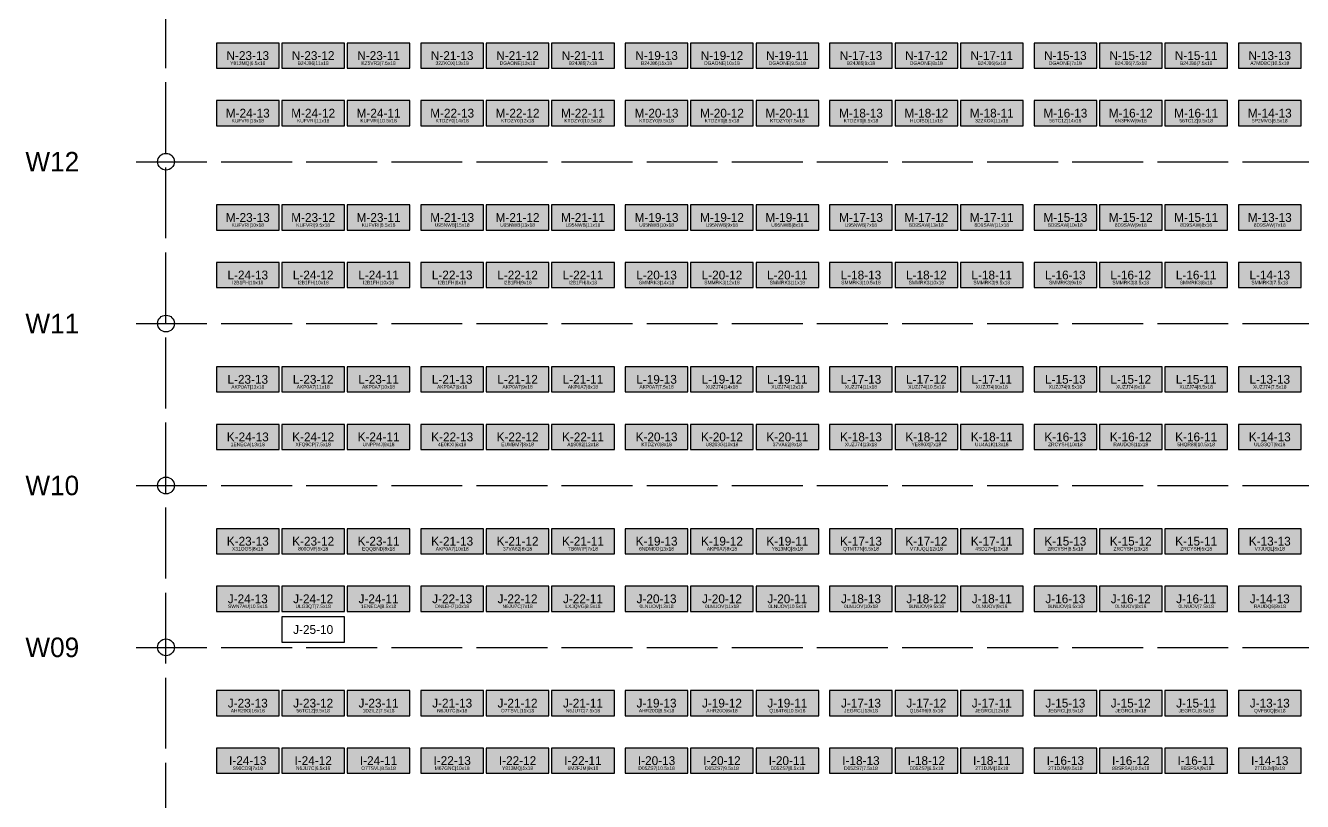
# Model space of a CAD drawing. Header units: metres. Extents: x 0 to 48.5, y -2.8 to 53.5.
# Drawn here: x 0.02 to 22.89, y 25.44 to 39.34 of the extents above; entities that cross this region are included whole.
import ezdxf
from ezdxf.enums import TextEntityAlignment as Align

# ---------------------------------------------------------------- set-up
doc = ezdxf.new("R2010")
doc.units = ezdxf.units.M
doc.linetypes.add('DASHED', pattern=[1.524, 1.27, -0.254])
for name, color, linetype in [('CROSS_AISLES', 4, 'Continuous'), ('LABELS', 7, 'Continuous'), ('RACK_L1', 7, 'Continuous'), ('STOCK_ONLY', 254, 'Continuous'), ('SUPPORT_POINTS', 8, 'Continuous'), ('WALKWAYS', 8, 'Continuous'), ('ZONE_A', 1, 'Continuous'), ('ZONE_B', 30, 'Continuous'), ('ZONE_C', 5, 'Continuous')]:
    doc.layers.add(name, color=color, linetype=linetype)

msp = doc.modelspace()

# ---------------------------------------------------------------- hatches: boundary and pattern name
at = {"layer": 'STOCK_ONLY'}
for points in [[(3.439, 38.574), (4.561, 38.574), (4.561, 39.025), (3.439, 39.025)], [(4.61, 38.574), (5.732, 38.574), (5.732, 39.025), (4.61, 39.025)], [(7.099, 38.574), (8.221, 38.574), (8.221, 39.025), (7.099, 39.025)], [(8.27, 38.574), (9.392, 38.574), (9.392, 39.025), (8.27, 39.025)], [(9.441, 38.574), (10.564, 38.574), (10.564, 39.025), (9.441, 39.025)], [(10.759, 38.574), (11.881, 38.574), (11.881, 39.025), (10.759, 39.025)], [(11.93, 38.574), (13.052, 38.574), (13.052, 39.025), (11.93, 39.025)], [(14.419, 38.574), (15.541, 38.574), (15.541, 39.025), (14.419, 39.025)], [(15.59, 38.574), (16.712, 38.574), (16.712, 39.025), (15.59, 39.025)], [(16.761, 38.574), (17.884, 38.574), (17.884, 39.025), (16.761, 39.025)], [(18.079, 38.574), (19.201, 38.574), (19.201, 39.025), (18.079, 39.025)], [(19.25, 38.574), (20.372, 38.574), (20.372, 39.025), (19.25, 39.025)], [(3.439, 37.543), (4.561, 37.543), (4.561, 37.994), (3.439, 37.994)], [(4.61, 37.543), (5.732, 37.543), (5.732, 37.994), (4.61, 37.994)], [(8.27, 37.543), (9.392, 37.543), (9.392, 37.994), (8.27, 37.994)], [(11.93, 37.543), (13.052, 37.543), (13.052, 37.994), (11.93, 37.994)], [(15.59, 37.543), (16.712, 37.543), (16.712, 37.994), (15.59, 37.994)], [(16.761, 37.543), (17.884, 37.543), (17.884, 37.994), (16.761, 37.994)], [(3.439, 35.674), (4.561, 35.674), (4.561, 36.125), (3.439, 36.125)], [(7.099, 35.674), (8.221, 35.674), (8.221, 36.125), (7.099, 36.125)], [(8.27, 35.674), (9.392, 35.674), (9.392, 36.125), (8.27, 36.125)], [(9.441, 35.674), (10.564, 35.674), (10.564, 36.125), (9.441, 36.125)], [(10.759, 35.674), (11.881, 35.674), (11.881, 36.125), (10.759, 36.125)], [(11.93, 35.674), (13.052, 35.674), (13.052, 36.125), (11.93, 36.125)], [(13.101, 35.674), (14.224, 35.674), (14.224, 36.125), (13.101, 36.125)], [(14.419, 35.674), (15.541, 35.674), (15.541, 36.125), (14.419, 36.125)], [(15.59, 35.674), (16.712, 35.674), (16.712, 36.125), (15.59, 36.125)], [(16.761, 35.674), (17.884, 35.674), (17.884, 36.125), (16.761, 36.125)], [(19.25, 35.674), (20.372, 35.674), (20.372, 36.125), (19.25, 36.125)], [(21.739, 35.674), (22.861, 35.674), (22.861, 36.125), (21.739, 36.125)], [(3.439, 34.643), (4.561, 34.643), (4.561, 35.094), (3.439, 35.094)], [(4.61, 34.643), (5.732, 34.643), (5.732, 35.094), (4.61, 35.094)], [(7.099, 34.643), (8.221, 34.643), (8.221, 35.094), (7.099, 35.094)], [(8.27, 34.643), (9.392, 34.643), (9.392, 35.094), (8.27, 35.094)], [(10.759, 34.643), (11.881, 34.643), (11.881, 35.094), (10.759, 35.094)], [(11.93, 34.643), (13.052, 34.643), (13.052, 35.094), (11.93, 35.094)], [(13.101, 34.643), (14.224, 34.643), (14.224, 35.094), (13.101, 35.094)], [(16.761, 34.643), (17.884, 34.643), (17.884, 35.094), (16.761, 35.094)], [(18.079, 34.643), (19.201, 34.643), (19.201, 35.094), (18.079, 35.094)], [(3.439, 32.775), (4.561, 32.775), (4.561, 33.226), (3.439, 33.226)], [(4.61, 32.775), (5.732, 32.775), (5.732, 33.226), (4.61, 33.226)], [(5.781, 32.775), (6.904, 32.775), (6.904, 33.226), (5.781, 33.226)], [(7.099, 32.775), (8.221, 32.775), (8.221, 33.226), (7.099, 33.226)], [(8.27, 32.775), (9.392, 32.775), (9.392, 33.226), (8.27, 33.226)], [(9.441, 32.775), (10.564, 32.775), (10.564, 33.226), (9.441, 33.226)], [(11.93, 32.775), (13.052, 32.775), (13.052, 33.226), (11.93, 33.226)], [(14.419, 32.775), (15.541, 32.775), (15.541, 33.226), (14.419, 33.226)], [(3.439, 31.743), (4.561, 31.743), (4.561, 32.194), (3.439, 32.194)], [(5.781, 31.743), (6.904, 31.743), (6.904, 32.194), (5.781, 32.194)], [(7.099, 31.743), (8.221, 31.743), (8.221, 32.194), (7.099, 32.194)], [(8.27, 31.743), (9.392, 31.743), (9.392, 32.194), (8.27, 32.194)], [(10.759, 31.743), (11.881, 31.743), (11.881, 32.194), (10.759, 32.194)], [(11.93, 31.743), (13.052, 31.743), (13.052, 32.194), (11.93, 32.194)], [(14.419, 31.743), (15.541, 31.743), (15.541, 32.194), (14.419, 32.194)], [(15.59, 31.743), (16.712, 31.743), (16.712, 32.194), (15.59, 32.194)], [(16.761, 31.743), (17.884, 31.743), (17.884, 32.194), (16.761, 32.194)], [(18.079, 31.743), (19.201, 31.743), (19.201, 32.194), (18.079, 32.194)], [(3.439, 29.874), (4.561, 29.874), (4.561, 30.325), (3.439, 30.325)], [(4.61, 29.874), (5.732, 29.874), (5.732, 30.325), (4.61, 30.325)], [(5.781, 29.874), (6.904, 29.874), (6.904, 30.325), (5.781, 30.325)], [(7.099, 29.874), (8.221, 29.874), (8.221, 30.325), (7.099, 30.325)], [(8.27, 29.874), (9.392, 29.874), (9.392, 30.325), (8.27, 30.325)], [(9.441, 29.874), (10.564, 29.874), (10.564, 30.325), (9.441, 30.325)], [(10.759, 29.874), (11.881, 29.874), (11.881, 30.325), (10.759, 30.325)], [(11.93, 29.874), (13.052, 29.874), (13.052, 30.325), (11.93, 30.325)], [(13.101, 29.874), (14.224, 29.874), (14.224, 30.325), (13.101, 30.325)], [(15.59, 29.874), (16.712, 29.874), (16.712, 30.325), (15.59, 30.325)], [(16.761, 29.874), (17.884, 29.874), (17.884, 30.325), (16.761, 30.325)], [(19.25, 29.874), (20.372, 29.874), (20.372, 30.325), (19.25, 30.325)], [(5.781, 28.843), (6.904, 28.843), (6.904, 29.294), (5.781, 29.294)], [(7.099, 28.843), (8.221, 28.843), (8.221, 29.294), (7.099, 29.294)], [(8.27, 28.843), (9.392, 28.843), (9.392, 29.294), (8.27, 29.294)], [(10.759, 28.843), (11.881, 28.843), (11.881, 29.294), (10.759, 29.294)], [(16.761, 28.843), (17.884, 28.843), (17.884, 29.294), (16.761, 29.294)], [(3.439, 26.974), (4.561, 26.974), (4.561, 27.425), (3.439, 27.425)], [(4.61, 26.974), (5.732, 26.974), (5.732, 27.425), (4.61, 27.425)], [(7.099, 26.974), (8.221, 26.974), (8.221, 27.425), (7.099, 27.425)], [(8.27, 26.974), (9.392, 26.974), (9.392, 27.425), (8.27, 27.425)], [(14.419, 26.974), (15.541, 26.974), (15.541, 27.425), (14.419, 27.425)], [(16.761, 26.974), (17.884, 26.974), (17.884, 27.425), (16.761, 27.425)], [(3.439, 25.943), (4.561, 25.943), (4.561, 26.394), (3.439, 26.394)], [(7.099, 25.943), (8.221, 25.943), (8.221, 26.394), (7.099, 26.394)], [(8.27, 25.943), (9.392, 25.943), (9.392, 26.394), (8.27, 26.394)]]:
    msp.add_hatch(color=254, dxfattribs=at).paths.add_polyline_path(points)
at = {"layer": 'ZONE_A'}
for points in [[(13.101, 38.574), (14.224, 38.574), (14.224, 39.025), (13.101, 39.025)], [(5.781, 37.543), (6.904, 37.543), (6.904, 37.994), (5.781, 37.994)], [(9.441, 37.543), (10.564, 37.543), (10.564, 37.994), (9.441, 37.994)], [(10.759, 37.543), (11.881, 37.543), (11.881, 37.994), (10.759, 37.994)], [(13.101, 37.543), (14.224, 37.543), (14.224, 37.994), (13.101, 37.994)], [(14.419, 37.543), (15.541, 37.543), (15.541, 37.994), (14.419, 37.994)], [(20.421, 37.543), (21.544, 37.543), (21.544, 37.994), (20.421, 37.994)], [(21.739, 37.543), (22.861, 37.543), (22.861, 37.994), (21.739, 37.994)], [(4.61, 35.674), (5.732, 35.674), (5.732, 36.125), (4.61, 36.125)], [(5.781, 35.674), (6.904, 35.674), (6.904, 36.125), (5.781, 36.125)], [(18.079, 35.674), (19.201, 35.674), (19.201, 36.125), (18.079, 36.125)], [(20.421, 35.674), (21.544, 35.674), (21.544, 36.125), (20.421, 36.125)], [(14.419, 34.643), (15.541, 34.643), (15.541, 35.094), (14.419, 35.094)], [(15.59, 34.643), (16.712, 34.643), (16.712, 35.094), (15.59, 35.094)], [(19.25, 34.643), (20.372, 34.643), (20.372, 35.094), (19.25, 35.094)], [(20.421, 34.643), (21.544, 34.643), (21.544, 35.094), (20.421, 35.094)], [(21.739, 34.643), (22.861, 34.643), (22.861, 35.094), (21.739, 35.094)], [(10.759, 32.775), (11.881, 32.775), (11.881, 33.226), (10.759, 33.226)], [(13.101, 32.775), (14.224, 32.775), (14.224, 33.226), (13.101, 33.226)], [(15.59, 32.775), (16.712, 32.775), (16.712, 33.226), (15.59, 33.226)], [(16.761, 32.775), (17.884, 32.775), (17.884, 33.226), (16.761, 33.226)], [(18.079, 32.775), (19.201, 32.775), (19.201, 33.226), (18.079, 33.226)], [(19.25, 32.775), (20.372, 32.775), (20.372, 33.226), (19.25, 33.226)], [(20.421, 32.775), (21.544, 32.775), (21.544, 33.226), (20.421, 33.226)], [(13.101, 31.743), (14.224, 31.743), (14.224, 32.194), (13.101, 32.194)], [(19.25, 31.743), (20.372, 31.743), (20.372, 32.194), (19.25, 32.194)], [(20.421, 31.743), (21.544, 31.743), (21.544, 32.194), (20.421, 32.194)], [(18.079, 29.874), (19.201, 29.874), (19.201, 30.325), (18.079, 30.325)], [(21.739, 29.874), (22.861, 29.874), (22.861, 30.325), (21.739, 30.325)], [(9.441, 28.843), (10.564, 28.843), (10.564, 29.294), (9.441, 29.294)], [(11.93, 28.843), (13.052, 28.843), (13.052, 29.294), (11.93, 29.294)], [(13.101, 28.843), (14.224, 28.843), (14.224, 29.294), (13.101, 29.294)], [(14.419, 28.843), (15.541, 28.843), (15.541, 29.294), (14.419, 29.294)], [(15.59, 28.843), (16.712, 28.843), (16.712, 29.294), (15.59, 29.294)], [(18.079, 28.843), (19.201, 28.843), (19.201, 29.294), (18.079, 29.294)], [(19.25, 28.843), (20.372, 28.843), (20.372, 29.294), (19.25, 29.294)], [(21.739, 28.843), (22.861, 28.843), (22.861, 29.294), (21.739, 29.294)], [(10.759, 26.974), (11.881, 26.974), (11.881, 27.425), (10.759, 27.425)], [(11.93, 26.974), (13.052, 26.974), (13.052, 27.425), (11.93, 27.425)], [(18.079, 26.974), (19.201, 26.974), (19.201, 27.425), (18.079, 27.425)], [(19.25, 26.974), (20.372, 26.974), (20.372, 27.425), (19.25, 27.425)], [(20.421, 26.974), (21.544, 26.974), (21.544, 27.425), (20.421, 27.425)], [(21.739, 26.974), (22.861, 26.974), (22.861, 27.425), (21.739, 27.425)], [(9.441, 25.943), (10.564, 25.943), (10.564, 26.394), (9.441, 26.394)], [(10.759, 25.943), (11.881, 25.943), (11.881, 26.394), (10.759, 26.394)], [(11.93, 25.943), (13.052, 25.943), (13.052, 26.394), (11.93, 26.394)], [(16.761, 25.943), (17.884, 25.943), (17.884, 26.394), (16.761, 26.394)], [(18.079, 25.943), (19.201, 25.943), (19.201, 26.394), (18.079, 26.394)], [(21.739, 25.943), (22.861, 25.943), (22.861, 26.394), (21.739, 26.394)]]:
    msp.add_hatch(color=1, dxfattribs=at).paths.add_polyline_path(points)
at = {"layer": 'ZONE_B'}
for points in [[(20.421, 38.574), (21.544, 38.574), (21.544, 39.025), (20.421, 39.025)], [(21.739, 38.574), (22.861, 38.574), (22.861, 39.025), (21.739, 39.025)], [(7.099, 37.543), (8.221, 37.543), (8.221, 37.994), (7.099, 37.994)], [(5.781, 34.643), (6.904, 34.643), (6.904, 35.094), (5.781, 35.094)], [(9.441, 34.643), (10.564, 34.643), (10.564, 35.094), (9.441, 35.094)], [(21.739, 32.775), (22.861, 32.775), (22.861, 33.226), (21.739, 33.226)], [(14.419, 29.874), (15.541, 29.874), (15.541, 30.325), (14.419, 30.325)], [(20.421, 29.874), (21.544, 29.874), (21.544, 30.325), (20.421, 30.325)], [(3.439, 28.843), (4.561, 28.843), (4.561, 29.294), (3.439, 29.294)], [(20.421, 28.843), (21.544, 28.843), (21.544, 29.294), (20.421, 29.294)], [(13.101, 26.974), (14.224, 26.974), (14.224, 27.425), (13.101, 27.425)], [(15.59, 26.974), (16.712, 26.974), (16.712, 27.425), (15.59, 27.425)], [(4.61, 25.943), (5.732, 25.943), (5.732, 26.394), (4.61, 26.394)], [(13.101, 25.943), (14.224, 25.943), (14.224, 26.394), (13.101, 26.394)], [(14.419, 25.943), (15.541, 25.943), (15.541, 26.394), (14.419, 26.394)], [(15.59, 25.943), (16.712, 25.943), (16.712, 26.394), (15.59, 26.394)], [(20.421, 25.943), (21.544, 25.943), (21.544, 26.394), (20.421, 26.394)]]:
    msp.add_hatch(color=30, dxfattribs=at).paths.add_polyline_path(points)
at = {"layer": 'ZONE_C'}
for points in [[(5.781, 38.574), (6.904, 38.574), (6.904, 39.025), (5.781, 39.025)], [(18.079, 37.543), (19.201, 37.543), (19.201, 37.994), (18.079, 37.994)], [(19.25, 37.543), (20.372, 37.543), (20.372, 37.994), (19.25, 37.994)], [(4.61, 31.743), (5.732, 31.743), (5.732, 32.194), (4.61, 32.194)], [(9.441, 31.743), (10.564, 31.743), (10.564, 32.194), (9.441, 32.194)], [(21.739, 31.743), (22.861, 31.743), (22.861, 32.194), (21.739, 32.194)], [(4.61, 28.843), (5.732, 28.843), (5.732, 29.294), (4.61, 29.294)], [(5.781, 26.974), (6.904, 26.974), (6.904, 27.425), (5.781, 27.425)], [(9.441, 26.974), (10.564, 26.974), (10.564, 27.425), (9.441, 27.425)], [(5.781, 25.943), (6.904, 25.943), (6.904, 26.394), (5.781, 26.394)], [(19.25, 25.943), (20.372, 25.943), (20.372, 26.394), (19.25, 26.394)]]:
    msp.add_hatch(color=5, dxfattribs=at).paths.add_polyline_path(points)

# ---------------------------------------------------------------- linework, layer by layer
at = {"layer": 'CROSS_AISLES', "linetype": 'DASHED'}
msp.add_line((2.536, 2), (2.536, 52.4), dxfattribs=at)
at = {"layer": 'RACK_L1'}
for points in [[(3.439, 38.574), (4.561, 38.574), (4.561, 39.025), (3.439, 39.025)], [(4.61, 38.574), (5.732, 38.574), (5.732, 39.025), (4.61, 39.025)], [(5.781, 38.574), (6.904, 38.574), (6.904, 39.025), (5.781, 39.025)], [(7.099, 38.574), (8.221, 38.574), (8.221, 39.025), (7.099, 39.025)], [(8.27, 38.574), (9.392, 38.574), (9.392, 39.025), (8.27, 39.025)], [(9.441, 38.574), (10.564, 38.574), (10.564, 39.025), (9.441, 39.025)], [(10.759, 38.574), (11.881, 38.574), (11.881, 39.025), (10.759, 39.025)], [(11.93, 38.574), (13.052, 38.574), (13.052, 39.025), (11.93, 39.025)], [(13.101, 38.574), (14.224, 38.574), (14.224, 39.025), (13.101, 39.025)], [(14.419, 38.574), (15.541, 38.574), (15.541, 39.025), (14.419, 39.025)], [(15.59, 38.574), (16.712, 38.574), (16.712, 39.025), (15.59, 39.025)], [(16.761, 38.574), (17.884, 38.574), (17.884, 39.025), (16.761, 39.025)], [(18.079, 38.574), (19.201, 38.574), (19.201, 39.025), (18.079, 39.025)], [(19.25, 38.574), (20.372, 38.574), (20.372, 39.025), (19.25, 39.025)], [(20.421, 38.574), (21.544, 38.574), (21.544, 39.025), (20.421, 39.025)], [(21.739, 38.574), (22.861, 38.574), (22.861, 39.025), (21.739, 39.025)], [(3.439, 37.543), (4.561, 37.543), (4.561, 37.994), (3.439, 37.994)], [(4.61, 37.543), (5.732, 37.543), (5.732, 37.994), (4.61, 37.994)], [(5.781, 37.543), (6.904, 37.543), (6.904, 37.994), (5.781, 37.994)], [(7.099, 37.543), (8.221, 37.543), (8.221, 37.994), (7.099, 37.994)], [(8.27, 37.543), (9.392, 37.543), (9.392, 37.994), (8.27, 37.994)], [(9.441, 37.543), (10.564, 37.543), (10.564, 37.994), (9.441, 37.994)], [(10.759, 37.543), (11.881, 37.543), (11.881, 37.994), (10.759, 37.994)], [(11.93, 37.543), (13.052, 37.543), (13.052, 37.994), (11.93, 37.994)], [(13.101, 37.543), (14.224, 37.543), (14.224, 37.994), (13.101, 37.994)], [(14.419, 37.543), (15.541, 37.543), (15.541, 37.994), (14.419, 37.994)], [(15.59, 37.543), (16.712, 37.543), (16.712, 37.994), (15.59, 37.994)], [(16.761, 37.543), (17.884, 37.543), (17.884, 37.994), (16.761, 37.994)], [(18.079, 37.543), (19.201, 37.543), (19.201, 37.994), (18.079, 37.994)], [(19.25, 37.543), (20.372, 37.543), (20.372, 37.994), (19.25, 37.994)], [(20.421, 37.543), (21.544, 37.543), (21.544, 37.994), (20.421, 37.994)], [(21.739, 37.543), (22.861, 37.543), (22.861, 37.994), (21.739, 37.994)], [(3.439, 35.674), (4.561, 35.674), (4.561, 36.125), (3.439, 36.125)], [(4.61, 35.674), (5.732, 35.674), (5.732, 36.125), (4.61, 36.125)], [(5.781, 35.674), (6.904, 35.674), (6.904, 36.125), (5.781, 36.125)], [(7.099, 35.674), (8.221, 35.674), (8.221, 36.125), (7.099, 36.125)], [(8.27, 35.674), (9.392, 35.674), (9.392, 36.125), (8.27, 36.125)], [(9.441, 35.674), (10.564, 35.674), (10.564, 36.125), (9.441, 36.125)], [(10.759, 35.674), (11.881, 35.674), (11.881, 36.125), (10.759, 36.125)], [(11.93, 35.674), (13.052, 35.674), (13.052, 36.125), (11.93, 36.125)], [(13.101, 35.674), (14.224, 35.674), (14.224, 36.125), (13.101, 36.125)], [(14.419, 35.674), (15.541, 35.674), (15.541, 36.125), (14.419, 36.125)], [(15.59, 35.674), (16.712, 35.674), (16.712, 36.125), (15.59, 36.125)], [(16.761, 35.674), (17.884, 35.674), (17.884, 36.125), (16.761, 36.125)], [(18.079, 35.674), (19.201, 35.674), (19.201, 36.125), (18.079, 36.125)], [(19.25, 35.674), (20.372, 35.674), (20.372, 36.125), (19.25, 36.125)], [(20.421, 35.674), (21.544, 35.674), (21.544, 36.125), (20.421, 36.125)], [(21.739, 35.674), (22.861, 35.674), (22.861, 36.125), (21.739, 36.125)], [(3.439, 34.643), (4.561, 34.643), (4.561, 35.094), (3.439, 35.094)], [(4.61, 34.643), (5.732, 34.643), (5.732, 35.094), (4.61, 35.094)], [(5.781, 34.643), (6.904, 34.643), (6.904, 35.094), (5.781, 35.094)], [(7.099, 34.643), (8.221, 34.643), (8.221, 35.094), (7.099, 35.094)], [(8.27, 34.643), (9.392, 34.643), (9.392, 35.094), (8.27, 35.094)], [(9.441, 34.643), (10.564, 34.643), (10.564, 35.094), (9.441, 35.094)], [(10.759, 34.643), (11.881, 34.643), (11.881, 35.094), (10.759, 35.094)], [(11.93, 34.643), (13.052, 34.643), (13.052, 35.094), (11.93, 35.094)], [(13.101, 34.643), (14.224, 34.643), (14.224, 35.094), (13.101, 35.094)], [(14.419, 34.643), (15.541, 34.643), (15.541, 35.094), (14.419, 35.094)], [(15.59, 34.643), (16.712, 34.643), (16.712, 35.094), (15.59, 35.094)], [(16.761, 34.643), (17.884, 34.643), (17.884, 35.094), (16.761, 35.094)], [(18.079, 34.643), (19.201, 34.643), (19.201, 35.094), (18.079, 35.094)], [(19.25, 34.643), (20.372, 34.643), (20.372, 35.094), (19.25, 35.094)], [(20.421, 34.643), (21.544, 34.643), (21.544, 35.094), (20.421, 35.094)], [(21.739, 34.643), (22.861, 34.643), (22.861, 35.094), (21.739, 35.094)], [(3.439, 32.775), (4.561, 32.775), (4.561, 33.226), (3.439, 33.226)], [(4.61, 32.775), (5.732, 32.775), (5.732, 33.226), (4.61, 33.226)], [(5.781, 32.775), (6.904, 32.775), (6.904, 33.226), (5.781, 33.226)], [(7.099, 32.775), (8.221, 32.775), (8.221, 33.226), (7.099, 33.226)], [(8.27, 32.775), (9.392, 32.775), (9.392, 33.226), (8.27, 33.226)], [(9.441, 32.775), (10.564, 32.775), (10.564, 33.226), (9.441, 33.226)], [(10.759, 32.775), (11.881, 32.775), (11.881, 33.226), (10.759, 33.226)], [(11.93, 32.775), (13.052, 32.775), (13.052, 33.226), (11.93, 33.226)], [(13.101, 32.775), (14.224, 32.775), (14.224, 33.226), (13.101, 33.226)], [(14.419, 32.775), (15.541, 32.775), (15.541, 33.226), (14.419, 33.226)], [(15.59, 32.775), (16.712, 32.775), (16.712, 33.226), (15.59, 33.226)], [(16.761, 32.775), (17.884, 32.775), (17.884, 33.226), (16.761, 33.226)], [(18.079, 32.775), (19.201, 32.775), (19.201, 33.226), (18.079, 33.226)], [(19.25, 32.775), (20.372, 32.775), (20.372, 33.226), (19.25, 33.226)], [(20.421, 32.775), (21.544, 32.775), (21.544, 33.226), (20.421, 33.226)], [(21.739, 32.775), (22.861, 32.775), (22.861, 33.226), (21.739, 33.226)], [(3.439, 31.743), (4.561, 31.743), (4.561, 32.194), (3.439, 32.194)], [(4.61, 31.743), (5.732, 31.743), (5.732, 32.194), (4.61, 32.194)], [(5.781, 31.743), (6.904, 31.743), (6.904, 32.194), (5.781, 32.194)], [(7.099, 31.743), (8.221, 31.743), (8.221, 32.194), (7.099, 32.194)], [(8.27, 31.743), (9.392, 31.743), (9.392, 32.194), (8.27, 32.194)], [(9.441, 31.743), (10.564, 31.743), (10.564, 32.194), (9.441, 32.194)], [(10.759, 31.743), (11.881, 31.743), (11.881, 32.194), (10.759, 32.194)], [(11.93, 31.743), (13.052, 31.743), (13.052, 32.194), (11.93, 32.194)], [(13.101, 31.743), (14.224, 31.743), (14.224, 32.194), (13.101, 32.194)], [(14.419, 31.743), (15.541, 31.743), (15.541, 32.194), (14.419, 32.194)], [(15.59, 31.743), (16.712, 31.743), (16.712, 32.194), (15.59, 32.194)], [(16.761, 31.743), (17.884, 31.743), (17.884, 32.194), (16.761, 32.194)], [(18.079, 31.743), (19.201, 31.743), (19.201, 32.194), (18.079, 32.194)], [(19.25, 31.743), (20.372, 31.743), (20.372, 32.194), (19.25, 32.194)], [(20.421, 31.743), (21.544, 31.743), (21.544, 32.194), (20.421, 32.194)], [(21.739, 31.743), (22.861, 31.743), (22.861, 32.194), (21.739, 32.194)], [(3.439, 29.874), (4.561, 29.874), (4.561, 30.325), (3.439, 30.325)], [(4.61, 29.874), (5.732, 29.874), (5.732, 30.325), (4.61, 30.325)], [(5.781, 29.874), (6.904, 29.874), (6.904, 30.325), (5.781, 30.325)], [(7.099, 29.874), (8.221, 29.874), (8.221, 30.325), (7.099, 30.325)], [(8.27, 29.874), (9.392, 29.874), (9.392, 30.325), (8.27, 30.325)], [(9.441, 29.874), (10.564, 29.874), (10.564, 30.325), (9.441, 30.325)], [(10.759, 29.874), (11.881, 29.874), (11.881, 30.325), (10.759, 30.325)], [(11.93, 29.874), (13.052, 29.874), (13.052, 30.325), (11.93, 30.325)], [(13.101, 29.874), (14.224, 29.874), (14.224, 30.325), (13.101, 30.325)], [(14.419, 29.874), (15.541, 29.874), (15.541, 30.325), (14.419, 30.325)], [(15.59, 29.874), (16.712, 29.874), (16.712, 30.325), (15.59, 30.325)], [(16.761, 29.874), (17.884, 29.874), (17.884, 30.325), (16.761, 30.325)], [(18.079, 29.874), (19.201, 29.874), (19.201, 30.325), (18.079, 30.325)], [(19.25, 29.874), (20.372, 29.874), (20.372, 30.325), (19.25, 30.325)], [(20.421, 29.874), (21.544, 29.874), (21.544, 30.325), (20.421, 30.325)], [(21.739, 29.874), (22.861, 29.874), (22.861, 30.325), (21.739, 30.325)], [(3.439, 28.843), (4.561, 28.843), (4.561, 29.294), (3.439, 29.294)], [(4.61, 28.843), (5.732, 28.843), (5.732, 29.294), (4.61, 29.294)], [(5.781, 28.843), (6.904, 28.843), (6.904, 29.294), (5.781, 29.294)], [(7.099, 28.843), (8.221, 28.843), (8.221, 29.294), (7.099, 29.294)], [(8.27, 28.843), (9.392, 28.843), (9.392, 29.294), (8.27, 29.294)], [(9.441, 28.843), (10.564, 28.843), (10.564, 29.294), (9.441, 29.294)], [(10.759, 28.843), (11.881, 28.843), (11.881, 29.294), (10.759, 29.294)], [(11.93, 28.843), (13.052, 28.843), (13.052, 29.294), (11.93, 29.294)], [(13.101, 28.843), (14.224, 28.843), (14.224, 29.294), (13.101, 29.294)], [(14.419, 28.843), (15.541, 28.843), (15.541, 29.294), (14.419, 29.294)], [(15.59, 28.843), (16.712, 28.843), (16.712, 29.294), (15.59, 29.294)], [(16.761, 28.843), (17.884, 28.843), (17.884, 29.294), (16.761, 29.294)], [(18.079, 28.843), (19.201, 28.843), (19.201, 29.294), (18.079, 29.294)], [(19.25, 28.843), (20.372, 28.843), (20.372, 29.294), (19.25, 29.294)], [(20.421, 28.843), (21.544, 28.843), (21.544, 29.294), (20.421, 29.294)], [(21.739, 28.843), (22.861, 28.843), (22.861, 29.294), (21.739, 29.294)], [(4.61, 28.293), (5.732, 28.293), (5.732, 28.744), (4.61, 28.744)], [(3.439, 26.974), (4.561, 26.974), (4.561, 27.425), (3.439, 27.425)], [(4.61, 26.974), (5.732, 26.974), (5.732, 27.425), (4.61, 27.425)], [(5.781, 26.974), (6.904, 26.974), (6.904, 27.425), (5.781, 27.425)], [(7.099, 26.974), (8.221, 26.974), (8.221, 27.425), (7.099, 27.425)], [(8.27, 26.974), (9.392, 26.974), (9.392, 27.425), (8.27, 27.425)], [(9.441, 26.974), (10.564, 26.974), (10.564, 27.425), (9.441, 27.425)], [(10.759, 26.974), (11.881, 26.974), (11.881, 27.425), (10.759, 27.425)], [(11.93, 26.974), (13.052, 26.974), (13.052, 27.425), (11.93, 27.425)], [(13.101, 26.974), (14.224, 26.974), (14.224, 27.425), (13.101, 27.425)], [(14.419, 26.974), (15.541, 26.974), (15.541, 27.425), (14.419, 27.425)], [(15.59, 26.974), (16.712, 26.974), (16.712, 27.425), (15.59, 27.425)], [(16.761, 26.974), (17.884, 26.974), (17.884, 27.425), (16.761, 27.425)], [(18.079, 26.974), (19.201, 26.974), (19.201, 27.425), (18.079, 27.425)], [(19.25, 26.974), (20.372, 26.974), (20.372, 27.425), (19.25, 27.425)], [(20.421, 26.974), (21.544, 26.974), (21.544, 27.425), (20.421, 27.425)], [(21.739, 26.974), (22.861, 26.974), (22.861, 27.425), (21.739, 27.425)], [(3.439, 25.943), (4.561, 25.943), (4.561, 26.394), (3.439, 26.394)], [(4.61, 25.943), (5.732, 25.943), (5.732, 26.394), (4.61, 26.394)], [(5.781, 25.943), (6.904, 25.943), (6.904, 26.394), (5.781, 26.394)], [(7.099, 25.943), (8.221, 25.943), (8.221, 26.394), (7.099, 26.394)], [(8.27, 25.943), (9.392, 25.943), (9.392, 26.394), (8.27, 26.394)], [(9.441, 25.943), (10.564, 25.943), (10.564, 26.394), (9.441, 26.394)], [(10.759, 25.943), (11.881, 25.943), (11.881, 26.394), (10.759, 26.394)], [(11.93, 25.943), (13.052, 25.943), (13.052, 26.394), (11.93, 26.394)], [(13.101, 25.943), (14.224, 25.943), (14.224, 26.394), (13.101, 26.394)], [(14.419, 25.943), (15.541, 25.943), (15.541, 26.394), (14.419, 26.394)], [(15.59, 25.943), (16.712, 25.943), (16.712, 26.394), (15.59, 26.394)], [(16.761, 25.943), (17.884, 25.943), (17.884, 26.394), (16.761, 26.394)], [(18.079, 25.943), (19.201, 25.943), (19.201, 26.394), (18.079, 26.394)], [(19.25, 25.943), (20.372, 25.943), (20.372, 26.394), (19.25, 26.394)], [(20.421, 25.943), (21.544, 25.943), (21.544, 26.394), (20.421, 26.394)], [(21.739, 25.943), (22.861, 25.943), (22.861, 26.394), (21.739, 26.394)]]:
    msp.add_lwpolyline(points, close=True, dxfattribs=at)
at = {"layer": 'SUPPORT_POINTS'}
for centre in [(2.536, 36.899), (2.536, 33.999), (2.536, 31.099), (2.536, 28.199)]:
    msp.add_circle(centre, 0.15, dxfattribs=at)
at = {"layer": 'WALKWAYS', "linetype": 'DASHED'}
for p, q in [((2, 36.899), (48.456, 36.899)), ((2, 33.999), (48.456, 33.999)), ((2, 31.099), (48.456, 31.099)), ((2, 28.199), (48.456, 28.199))]:
    msp.add_line(p, q, dxfattribs=at)

# ---------------------------------------------------------------- texts
at = {"layer": 'LABELS'}
for s, height, p in [('N-23-13', 0.1579, (4, 38.8)), ('N-23-12', 0.1579, (5.171, 38.8)), ('N-23-11', 0.1579, (6.342, 38.8)), ('N-21-13', 0.1579, (7.66, 38.8)), ('N-21-12', 0.1579, (8.831, 38.8)), ('N-21-11', 0.1579, (10.002, 38.8)), ('N-19-13', 0.1579, (11.32, 38.8)), ('N-19-12', 0.1579, (12.491, 38.8)), ('N-19-11', 0.1579, (13.662, 38.8)), ('N-17-13', 0.1579, (14.98, 38.8)), ('N-17-12', 0.1579, (16.151, 38.8)), ('N-17-11', 0.1579, (17.322, 38.8)), ('N-15-13', 0.1579, (18.64, 38.8)), ('N-15-12', 0.1579, (19.811, 38.8)), ('N-15-11', 0.1579, (20.982, 38.8)), ('N-13-13', 0.1579, (22.3, 38.8)), ('Y813MQ|6.5x18', 0.06314, (4, 38.665)), ('B24J86|11x18', 0.06314, (5.171, 38.665)), ('KZ5VR3|7.5x18', 0.06314, (6.342, 38.665)), ('32ZKOX|13x18', 0.06314, (7.66, 38.665)), ('DGAONE|13x18', 0.06314, (8.831, 38.665)), ('B24J86|7x18', 0.06314, (10.002, 38.665)), ('B24J86|15x18', 0.06314, (11.32, 38.665)), ('DGAONE|10x18', 0.06314, (12.491, 38.665)), ('DGAONE|9.5x18', 0.06314, (13.662, 38.665)), ('B24J86|9x18', 0.06314, (14.98, 38.665)), ('DGAONE|8x18', 0.06314, (16.151, 38.665)), ('B24J86|6x18', 0.06314, (17.322, 38.665)), ('DGAONE|7x18', 0.06314, (18.64, 38.665)), ('B24J86|7.5x18', 0.06314, (19.811, 38.665)), ('B24J86|7.5x18', 0.06314, (20.982, 38.665)), ('A7MDBC|10.5x18', 0.06314, (22.3, 38.665)), ('M-24-13', 0.1579, (4, 37.769)), ('M-24-12', 0.1579, (5.171, 37.769)), ('M-24-11', 0.1579, (6.342, 37.769)), ('M-22-13', 0.1579, (7.66, 37.769)), ('M-22-12', 0.1579, (8.831, 37.769)), ('M-22-11', 0.1579, (10.002, 37.769)), ('M-20-13', 0.1579, (11.32, 37.769)), ('M-20-12', 0.1579, (12.491, 37.769)), ('M-20-11', 0.1579, (13.662, 37.769)), ('M-18-13', 0.1579, (14.98, 37.769)), ('M-18-12', 0.1579, (16.151, 37.769)), ('M-18-11', 0.1579, (17.322, 37.769)), ('M-16-13', 0.1579, (18.64, 37.769)), ('M-16-12', 0.1579, (19.811, 37.769)), ('M-16-11', 0.1579, (20.982, 37.769)), ('M-14-13', 0.1579, (22.3, 37.769)), ('KUFVRI|13x18', 0.06314, (4, 37.634)), ('KUFVRI|11x18', 0.06314, (5.171, 37.634)), ('KUFVRI|10.5x18', 0.06314, (6.342, 37.634)), ('KTDZY0|14x18', 0.06314, (7.66, 37.634)), ('KTDZY0|12x18', 0.06314, (8.831, 37.634)), ('KTDZY0|10.5x18', 0.06314, (10.002, 37.634)), ('KTDZY0|9.5x18', 0.06314, (11.32, 37.634)), ('KTDZY0|8.5x18', 0.06314, (12.491, 37.634)), ('KTDZY0|7.5x18', 0.06314, (13.662, 37.634)), ('KTDZY0|6.5x18', 0.06314, (14.98, 37.634)), ('HLOISD|11x18', 0.06314, (16.151, 37.634)), ('32ZKOX|11x18', 0.06314, (17.322, 37.634)), ('56TC1Z|14x18', 0.06314, (18.64, 37.634)), ('6N3PKW|9x18', 0.06314, (19.811, 37.634)), ('56TC1Z|9.5x18', 0.06314, (20.982, 37.634)), ('5P2MVG|8.5x18', 0.06314, (22.3, 37.634)), ('M-23-13', 0.1579, (4, 35.9)), ('M-23-12', 0.1579, (5.171, 35.9)), ('M-23-11', 0.1579, (6.342, 35.9)), ('M-21-13', 0.1579, (7.66, 35.9)), ('M-21-12', 0.1579, (8.831, 35.9)), ('M-21-11', 0.1579, (10.002, 35.9)), ('M-19-13', 0.1579, (11.32, 35.9)), ('M-19-12', 0.1579, (12.491, 35.9)), ('M-19-11', 0.1579, (13.662, 35.9)), ('M-17-13', 0.1579, (14.98, 35.9)), ('M-17-12', 0.1579, (16.151, 35.9)), ('M-17-11', 0.1579, (17.322, 35.9)), ('M-15-13', 0.1579, (18.64, 35.9)), ('M-15-12', 0.1579, (19.811, 35.9)), ('M-15-11', 0.1579, (20.982, 35.9)), ('M-13-13', 0.1579, (22.3, 35.9)), ('KUFVRI|10x18', 0.06314, (4, 35.765)), ('KUFVRI|9.5x18', 0.06314, (5.171, 35.765)), ('KUFVRI|8.5x18', 0.06314, (6.342, 35.765)), ('U95NWB|15x18', 0.06314, (7.66, 35.765)), ('U95NWB|13x18', 0.06314, (8.831, 35.765)), ('U95NWB|11x18', 0.06314, (10.002, 35.765)), ('U95NWB|10x18', 0.06314, (11.32, 35.765)), ('U95NWB|9x18', 0.06314, (12.491, 35.765)), ('U95NWB|8x18', 0.06314, (13.662, 35.765)), ('U95NWB|7x18', 0.06314, (14.98, 35.765)), ('8D9SAW|13x18', 0.06314, (16.151, 35.765)), ('8D9SAW|11x18', 0.06314, (17.322, 35.765)), ('8D9SAW|10x18', 0.06314, (18.64, 35.765)), ('8D9SAW|9x18', 0.06314, (19.811, 35.765)), ('8D9SAW|8x18', 0.06314, (20.982, 35.765)), ('8D9SAW|7x18', 0.06314, (22.3, 35.765)), ('L-24-13', 0.1579, (4, 34.869)), ('I2B1FH|10x18', 0.06314, (4, 34.734)), ('L-24-12', 0.1579, (5.171, 34.869)), ('I2B1FH|10x18', 0.06314, (5.171, 34.734)), ('L-24-11', 0.1579, (6.342, 34.869)), ('I2B1FH|10x18', 0.06314, (6.342, 34.734)), ('L-22-13', 0.1579, (7.66, 34.869)), ('I2B1FH|8x18', 0.06314, (7.66, 34.734)), ('L-22-12', 0.1579, (8.831, 34.869)), ('I2B1FH|9x18', 0.06314, (8.831, 34.734)), ('L-22-11', 0.1579, (10.002, 34.869)), ('I2B1FH|8x18', 0.06314, (10.002, 34.734)), ('L-20-13', 0.1579, (11.32, 34.869)), ('SMMRK3|14x18', 0.06314, (11.32, 34.734)), ('L-20-12', 0.1579, (12.491, 34.869)), ('SMMRK3|12x18', 0.06314, (12.491, 34.734)), ('L-20-11', 0.1579, (13.662, 34.869)), ('SMMRK3|11x18', 0.06314, (13.662, 34.734)), ('L-18-13', 0.1579, (14.98, 34.869)), ('SMMRK3|10.5x18', 0.06314, (14.98, 34.734)), ('L-18-12', 0.1579, (16.151, 34.869)), ('SMMRK3|10x18', 0.06314, (16.151, 34.734)), ('L-18-11', 0.1579, (17.322, 34.869)), ('SMMRK3|9.5x18', 0.06314, (17.322, 34.734)), ('L-16-13', 0.1579, (18.64, 34.869)), ('SMMRK3|9x18', 0.06314, (18.64, 34.734)), ('L-16-12', 0.1579, (19.811, 34.869)), ('SMMRK3|8.5x18', 0.06314, (19.811, 34.734)), ('L-16-11', 0.1579, (20.982, 34.869)), ('SMMRK3|8x18', 0.06314, (20.982, 34.734)), ('L-14-13', 0.1579, (22.3, 34.869)), ('SMMRK3|7.5x18', 0.06314, (22.3, 34.734)), ('L-23-13', 0.1579, (4, 33)), ('L-23-12', 0.1579, (5.171, 33)), ('L-23-11', 0.1579, (6.342, 33)), ('L-21-13', 0.1579, (7.66, 33)), ('L-21-12', 0.1579, (8.831, 33)), ('L-21-11', 0.1579, (10.002, 33)), ('L-19-13', 0.1579, (11.32, 33)), ('L-19-12', 0.1579, (12.491, 33)), ('L-19-11', 0.1579, (13.662, 33)), ('L-17-13', 0.1579, (14.98, 33)), ('L-17-12', 0.1579, (16.151, 33)), ('L-17-11', 0.1579, (17.322, 33)), ('L-15-13', 0.1579, (18.64, 33)), ('L-15-12', 0.1579, (19.811, 33)), ('L-15-11', 0.1579, (20.982, 33)), ('L-13-13', 0.1579, (22.3, 33)), ('AKP0A7|13x18', 0.06314, (4, 32.865)), ('AKP0A7|11x18', 0.06314, (5.171, 32.865)), ('AKP0A7|10x18', 0.06314, (6.342, 32.865)), ('AKP0A7|9x18', 0.06314, (7.66, 32.865)), ('AKP0A7|9x18', 0.06314, (8.831, 32.865)), ('AKP0A7|8x18', 0.06314, (10.002, 32.865)), ('AKP0A7|7.5x18', 0.06314, (11.32, 32.865)), ('XUZJ74|14x18', 0.06314, (12.491, 32.865)), ('XUZJ74|12x18', 0.06314, (13.662, 32.865)), ('XUZJ74|11x18', 0.06314, (14.98, 32.865)), ('XUZJ74|10.5x18', 0.06314, (16.151, 32.865)), ('XUZJ74|10x18', 0.06314, (17.322, 32.865)), ('XUZJ74|9.5x18', 0.06314, (18.64, 32.865)), ('XUZJ74|9x18', 0.06314, (19.811, 32.865)), ('XUZJ74|8.5x18', 0.06314, (20.982, 32.865)), ('XUZJ74|7.5x18', 0.06314, (22.3, 32.865)), ('K-24-13', 0.1579, (4, 31.969)), ('K-24-12', 0.1579, (5.171, 31.969)), ('K-24-11', 0.1579, (6.342, 31.969)), ('K-22-13', 0.1579, (7.66, 31.969)), ('K-22-12', 0.1579, (8.831, 31.969)), ('K-22-11', 0.1579, (10.002, 31.969)), ('K-20-13', 0.1579, (11.32, 31.969)), ('K-20-12', 0.1579, (12.491, 31.969)), ('K-20-11', 0.1579, (13.662, 31.969)), ('K-18-13', 0.1579, (14.98, 31.969)), ('K-18-12', 0.1579, (16.151, 31.969)), ('K-18-11', 0.1579, (17.322, 31.969)), ('K-16-13', 0.1579, (18.64, 31.969)), ('K-16-12', 0.1579, (19.811, 31.969)), ('K-16-11', 0.1579, (20.982, 31.969)), ('K-14-13', 0.1579, (22.3, 31.969)), ('1ENECA|13x18', 0.06314, (4, 31.834)), ('XFQ9CP|7.5x18', 0.06314, (5.171, 31.834)), ('UNPPMJ|9x18', 0.06314, (6.342, 31.834)), ('4E0KXI|6x18', 0.06314, (7.66, 31.834)), ('EUMBM7|8x18', 0.06314, (8.831, 31.834)), ('A19092|12x18', 0.06314, (10.002, 31.834)), ('KTDZY0|8x18', 0.06314, (11.32, 31.834)), ('U8203G|10x18', 0.06314, (12.491, 31.834)), ('37VA62|9x18', 0.06314, (13.662, 31.834)), ('XUZJ74|13x18', 0.06314, (14.98, 31.834)), ('YE890X|7x18', 0.06314, (16.151, 31.834)), ('UU4A1K|13x18', 0.06314, (17.322, 31.834)), ('ZRCYSH|10x18', 0.06314, (18.64, 31.834)), ('RAUDQ6|11x18', 0.06314, (19.811, 31.834)), ('5HQR89|10.5x18', 0.06314, (20.982, 31.834)), ('ULG3QT|9x18', 0.06314, (22.3, 31.834)), ('K-23-13', 0.1579, (4, 30.1)), ('X31OGS|8x18', 0.06314, (4, 29.965)), ('K-23-12', 0.1579, (5.171, 30.1)), ('800OVF|5x18', 0.06314, (5.171, 29.965)), ('K-23-11', 0.1579, (6.342, 30.1)), ('EQQBND|8x18', 0.06314, (6.342, 29.965)), ('K-21-13', 0.1579, (7.66, 30.1)), ('AKP0A7|10x18', 0.06314, (7.66, 29.965)), ('K-21-12', 0.1579, (8.831, 30.1)), ('37VA62|8x18', 0.06314, (8.831, 29.965)), ('K-21-11', 0.1579, (10.002, 30.1)), ('TB6WIP|7x18', 0.06314, (10.002, 29.965)), ('K-19-13', 0.1579, (11.32, 30.1)), ('6NDM0O|13x18', 0.06314, (11.32, 29.965)), ('K-19-12', 0.1579, (12.491, 30.1)), ('AKP0A7|8x18', 0.06314, (12.491, 29.965)), ('K-19-11', 0.1579, (13.662, 30.1)), ('Y813MQ|8x18', 0.06314, (13.662, 29.965)), ('K-17-13', 0.1579, (14.98, 30.1)), ('QTMT7N|6.5x18', 0.06314, (14.98, 29.965)), ('K-17-12', 0.1579, (16.151, 30.1)), ('V7JUQL|12x18', 0.06314, (16.151, 29.965)), ('K-17-11', 0.1579, (17.322, 30.1)), ('4SD17H|13x18', 0.06314, (17.322, 29.965)), ('K-15-13', 0.1579, (18.64, 30.1)), ('ZRCYSH|8.5x18', 0.06314, (18.64, 29.965)), ('K-15-12', 0.1579, (19.811, 30.1)), ('ZRCYSH|13x18', 0.06314, (19.811, 29.965)), ('K-15-11', 0.1579, (20.982, 30.1)), ('ZRCYSH|5x18', 0.06314, (20.982, 29.965)), ('K-13-13', 0.1579, (22.3, 30.1)), ('V7JUQL|8x18', 0.06314, (22.3, 29.965)), ('J-24-13', 0.1579, (4, 29.069)), ('J-24-12', 0.1579, (5.171, 29.069)), ('J-24-11', 0.1579, (6.342, 29.069)), ('J-22-13', 0.1579, (7.66, 29.069)), ('J-22-12', 0.1579, (8.831, 29.069)), ('J-22-11', 0.1579, (10.002, 29.069)), ('J-20-13', 0.1579, (11.32, 29.069)), ('J-20-12', 0.1579, (12.491, 29.069)), ('J-20-11', 0.1579, (13.662, 29.069)), ('J-18-13', 0.1579, (14.98, 29.069)), ('J-18-12', 0.1579, (16.151, 29.069)), ('J-18-11', 0.1579, (17.322, 29.069)), ('J-16-13', 0.1579, (18.64, 29.069)), ('J-16-12', 0.1579, (19.811, 29.069)), ('J-16-11', 0.1579, (20.982, 29.069)), ('J-14-13', 0.1579, (22.3, 29.069)), ('SWN7AU|10.5x18', 0.06314, (4, 28.934)), ('ULG3QT|7.5x18', 0.06314, (5.171, 28.934)), ('1ENECA|8.5x18', 0.06314, (6.342, 28.934)), ('DNLEH7|10x18', 0.06314, (7.66, 28.934)), ('N6JU7C|7x18', 0.06314, (8.831, 28.934)), ('LXJQVG|8.5x18', 0.06314, (10.002, 28.934)), ('0LNUOV|13x18', 0.06314, (11.32, 28.934)), ('0LNUOV|11x18', 0.06314, (12.491, 28.934)), ('0LNUOV|10.5x18', 0.06314, (13.662, 28.934)), ('0LNUOV|10x18', 0.06314, (14.98, 28.934)), ('0LNUOV|9.5x18', 0.06314, (16.151, 28.934)), ('0LNUOV|9x18', 0.06314, (17.322, 28.934)), ('0LNUOV|8.5x18', 0.06314, (18.64, 28.934)), ('0LNUOV|8x18', 0.06314, (19.811, 28.934)), ('0LNUOV|7.5x18', 0.06314, (20.982, 28.934)), ('RAUDQ6|8x18', 0.06314, (22.3, 28.934)), ('J-25-10', 0.1579, (5.171, 28.518)), ('J-23-13', 0.1579, (4, 27.2)), ('J-23-12', 0.1579, (5.171, 27.2)), ('J-23-11', 0.1579, (6.342, 27.2)), ('J-21-13', 0.1579, (7.66, 27.2)), ('J-21-12', 0.1579, (8.831, 27.2)), ('J-21-11', 0.1579, (10.002, 27.2)), ('J-19-13', 0.1579, (11.32, 27.2)), ('J-19-12', 0.1579, (12.491, 27.2)), ('J-19-11', 0.1579, (13.662, 27.2)), ('J-17-13', 0.1579, (14.98, 27.2)), ('J-17-12', 0.1579, (16.151, 27.2)), ('J-17-11', 0.1579, (17.322, 27.2)), ('J-15-13', 0.1579, (18.64, 27.2)), ('J-15-12', 0.1579, (19.811, 27.2)), ('J-15-11', 0.1579, (20.982, 27.2)), ('J-13-13', 0.1579, (22.3, 27.2)), ('AHR20O|16x18', 0.06314, (4, 27.065)), ('56TC1Z|9.5x18', 0.06314, (5.171, 27.065)), ('1D2ILZ|7.5x18', 0.06314, (6.342, 27.065)), ('N6JU7C|5x18', 0.06314, (7.66, 27.065)), ('O7TSVL|11x18', 0.06314, (8.831, 27.065)), ('N6JU7C|7.5x18', 0.06314, (10.002, 27.065)), ('AHR20O|9.5x18', 0.06314, (11.32, 27.065)), ('AHR20O|8x18', 0.06314, (12.491, 27.065)), ('Q164T6|10.5x18', 0.06314, (13.662, 27.065)), ('JEGRCL|13x18', 0.06314, (14.98, 27.065)), ('Q164T6|9.5x18', 0.06314, (16.151, 27.065)), ('JEGRCL|12x18', 0.06314, (17.322, 27.065)), ('JEGRCL|9.5x18', 0.06314, (18.64, 27.065)), ('JEGRCL|9x18', 0.06314, (19.811, 27.065)), ('JEGRCL|8.5x18', 0.06314, (20.982, 27.065)), ('QVFB0Q|8x18', 0.06314, (22.3, 27.065)), ('I-24-13', 0.1579, (4, 26.169)), ('S90CD9|7x18', 0.06314, (4, 26.034)), ('I-24-12', 0.1579, (5.171, 26.169)), ('N6JU7C|6.5x18', 0.06314, (5.171, 26.034)), ('I-24-11', 0.1579, (6.342, 26.169)), ('O7TSVL|8.5x18', 0.06314, (6.342, 26.034)), ('I-22-13', 0.1579, (7.66, 26.169)), ('M67GNC|10x18', 0.06314, (7.66, 26.034)), ('I-22-12', 0.1579, (8.831, 26.169)), ('Y813MQ|5x18', 0.06314, (8.831, 26.034)), ('I-22-11', 0.1579, (10.002, 26.169)), ('6M2FJM|9x18', 0.06314, (10.002, 26.034)), ('I-20-13', 0.1579, (11.32, 26.169)), ('D05ZS7|10.5x18', 0.06314, (11.32, 26.034)), ('I-20-12', 0.1579, (12.491, 26.169)), ('D05ZS7|9.5x18', 0.06314, (12.491, 26.034)), ('I-20-11', 0.1579, (13.662, 26.169)), ('D05ZS7|8.5x18', 0.06314, (13.662, 26.034)), ('I-18-13', 0.1579, (14.98, 26.169)), ('D05ZS7|7.5x18', 0.06314, (14.98, 26.034)), ('I-18-12', 0.1579, (16.151, 26.169)), ('D05ZS7|6.5x18', 0.06314, (16.151, 26.034)), ('I-18-11', 0.1579, (17.322, 26.169)), ('2T1DJM|10x18', 0.06314, (17.322, 26.034)), ('I-16-13', 0.1579, (18.64, 26.169)), ('2T1DJM|9.5x18', 0.06314, (18.64, 26.034)), ('8BSFSA|10.5x18', 0.06314, (19.811, 26.034)), ('I-16-12', 0.1579, (19.811, 26.169)), ('I-16-11', 0.1579, (20.982, 26.169)), ('8BSFSA|9x18', 0.06314, (20.982, 26.034)), ('I-14-13', 0.1579, (22.3, 26.169)), ('2T1DJM|8x18', 0.06314, (22.3, 26.034))]:
    msp.add_text(s, height=height, dxfattribs=at).set_placement(p, align=Align.MIDDLE_CENTER)
at = {"layer": 'WALKWAYS'}
for s, p in [('W12', (0.5, 36.899)), ('W11', (0.5, 33.999)), ('W10', (0.5, 31.099)), ('W09', (0.5, 28.199))]:
    msp.add_text(s, height=0.35, dxfattribs=at).set_placement(p, align=Align.MIDDLE_CENTER)

doc.saveas('drawing.dxf')
